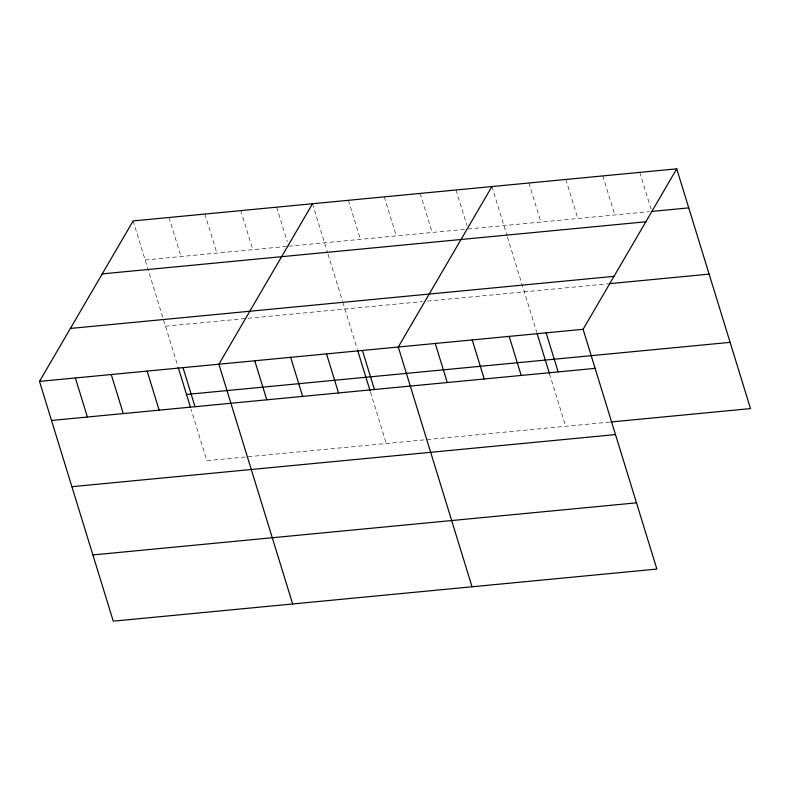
<?xml version="1.0" encoding="UTF-8"?>
<svg xmlns="http://www.w3.org/2000/svg" width="790" height="790" viewBox="0 0 790 790"><rect width="100%" height="100%" fill="white"/><g stroke="black" fill="none" stroke-linecap="round" stroke-linejoin="round"><path stroke-width="0.59" stroke-dasharray="3.95 2.96" d="M145.143 259.979L286.266 246.45M288.656 246.223L465.656 229.258M468.045 229.031L649.4 211.651M165.525 326.221L422.65 301.573M427.43 301.118L607.777 283.827M609.791 422.087L206.901 460.698L191.091 409.309M639.772 172.368L651.079 209.123M602.81 175.913L614.817 214.969M565.847 179.458L577.855 218.504M528.875 183.004L540.893 222.049M491.913 186.549L507.091 235.874M507.437 237.01L536.607 331.84M549.514 373.779L565.68 426.314M456.037 189.985L466.989 225.585M420.162 193.422L432.17 232.467M384.276 196.858L396.294 235.914M348.4 200.295L360.418 239.35M312.524 203.741L327.702 253.067M328.048 254.202L342.455 301.029M342.811 302.175L357.218 349.032M370.48 392.116L386.29 443.506M276.648 207.178L287.244 241.631M240.772 210.614L252.78 249.66M204.887 214.05L216.904 253.106M169.011 217.487L181.029 256.543M133.135 220.933L177.829 366.224"/><path stroke-width="1.19" d="M676.734 168.833L583.099 329.302L656.865 569.067L113.266 621.167L39.5 381.402L133.135 220.933L676.734 168.833L750.5 408.598L610.986 421.969M312.524 203.741L218.889 364.21L292.656 603.975M491.913 186.549L398.279 347.017L472.045 586.782M651.789 211.424L688.752 207.879M102.236 273.883L645.835 221.783M70.399 328.443L614.008 276.342M608.962 283.719L709.124 274.12M39.5 381.402L583.099 329.302M186.519 394.457L730.118 342.356M51.518 420.458L595.117 368.357M71.89 486.689L615.499 434.589M92.884 554.936L636.493 502.835M546.137 332.847L558.155 371.893M536.973 333.015L549.514 373.779M509.175 336.392L521.183 375.438M472.213 339.927L484.221 378.983M435.241 343.472L447.259 382.528M362.403 350.454L374.411 389.51M357.584 350.207L370.125 390.971M326.527 353.89L338.535 392.946M290.641 357.337L302.659 396.382M254.765 360.773L266.783 399.819M183.013 367.646L195.021 406.702M178.194 367.399L190.38 407.018M147.138 371.083L159.145 410.138M111.252 374.529L123.27 413.575M75.376 377.966L87.394 417.011"/></g></svg>
